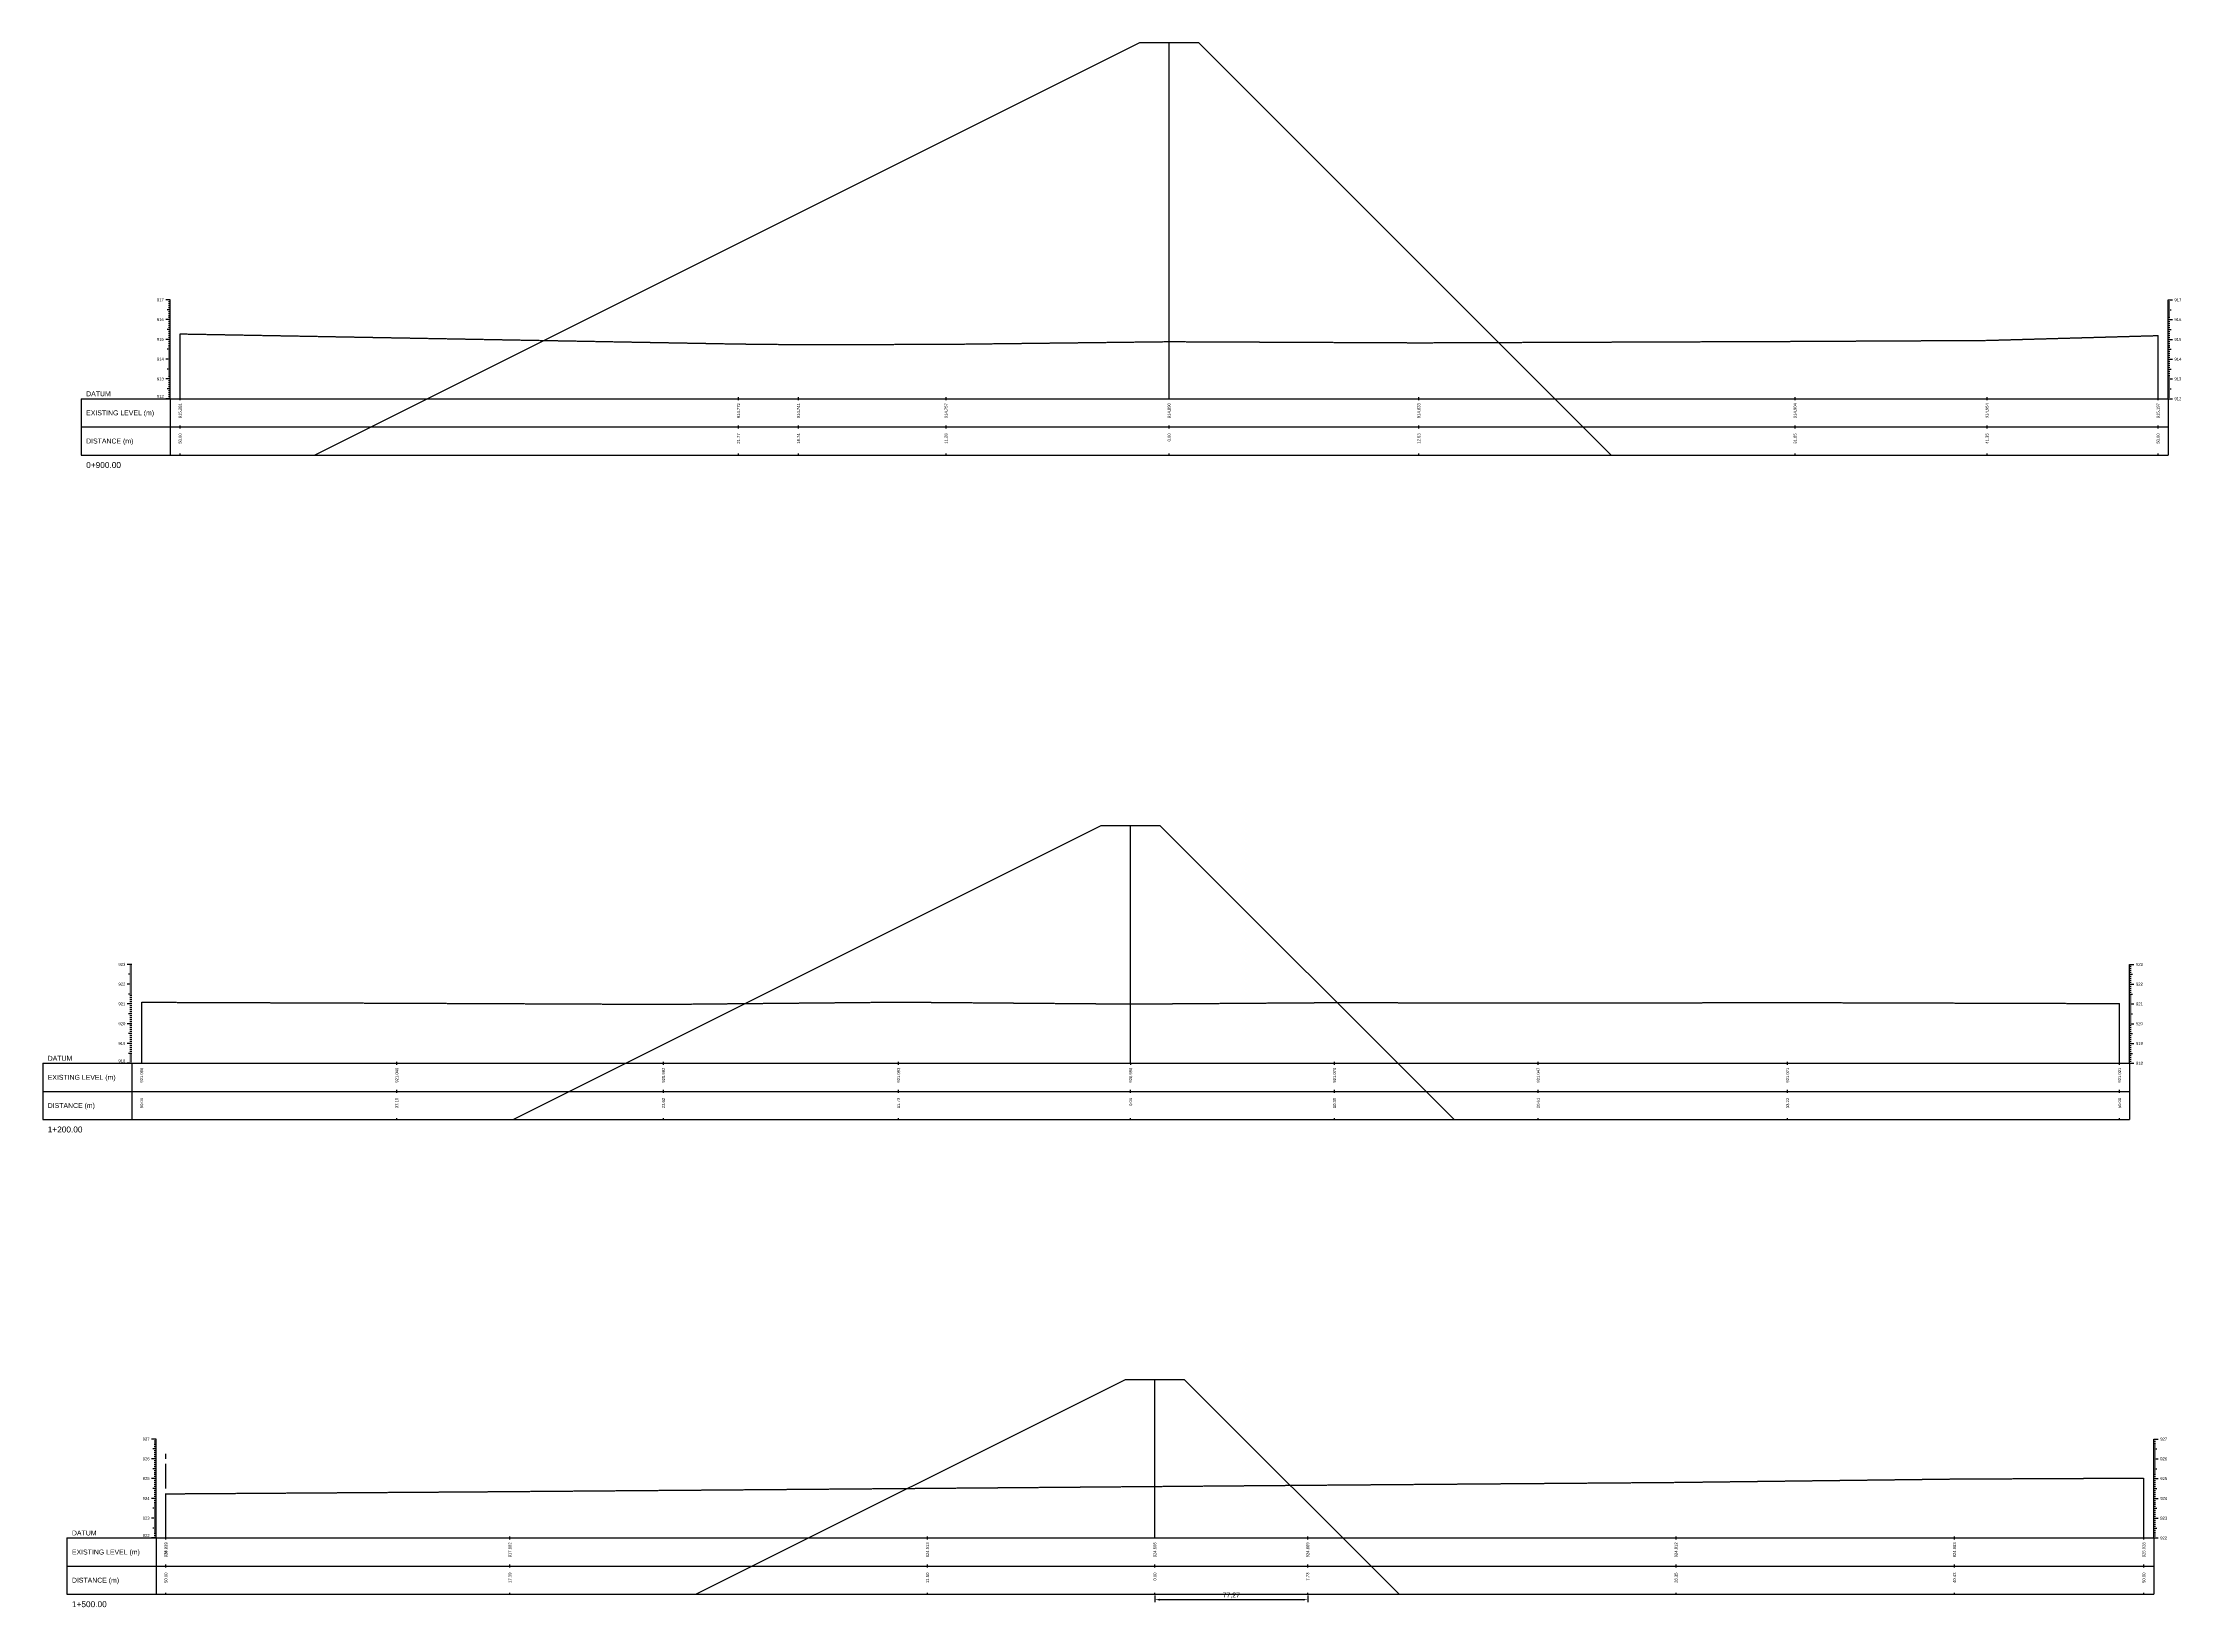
# Model space of a CAD drawing. Header units: millimetres. Extents: x 824502 to 1498685, y 1474633 to 1481826.
# Drawn here: x 1481420 to 1482501, y 1478192 to 1478983 of the extents above; entities that cross this region are included whole.
import ezdxf
from ezdxf.enums import TextEntityAlignment as Align

# ---------------------------------------------------------------- set-up
doc = ezdxf.new("R2010")
doc.units = ezdxf.units.MM
doc.linetypes.add('CENTER', pattern=[2, 1.25, -0.25, 0.25, -0.25])
doc.linetypes.add('HIDDEN', pattern=[0.375, 0.25, -0.125])
for name, color, linetype in [('CL', 6, 'CENTER'), ('CS_Drawing', 7, 'Continuous'), ('GL', 3, 'HIDDEN')]:
    doc.layers.add(name, color=color, linetype=linetype)
doc.styles.get("Standard").update_dxf_attribs({"font": 'arial.ttf'})
doc.dimstyles.new('ISO-25', dxfattribs={"dimtxt": 2.5, "dimasz": 2.5, "dimexe": 1.25, "dimexo": 0.625, "dimtad": 1, "dimtxsty": 'Standard', "dimcen": 2.5, "dimadec": 0, "dimazin": 0, "dimtfac": 1, "dimtmove": 0, "dimatfit": 3, "dimfxl": 1, "dimarcsym": 0})

# ---------------------------------------------------------------- blocks, each defined once
blk = doc.blocks.new('*D2')
at = {"color": 0, "lineweight": -2, "transparency": 16777216}
for p, q in [((1481982.6, 1478198), (1481982.6, 1478194.6)), ((1481985.1, 1478195.9), (1482057.4, 1478195.9)), ((1482059.9, 1478198), (1482059.9, 1478194.6))]:
    blk.add_line(p, q, dxfattribs=at)
at = {"color": 0, "transparency": 16777216}
for points in [[(1481985.1, 1478196.3), (1481985.1, 1478195.4), (1481982.6, 1478195.9)], [(1482057.4, 1478196.3), (1482057.4, 1478195.4), (1482059.9, 1478195.9)]]:
    blk.add_solid(points, dxfattribs=at)
at = {"layer": 'Defpoints', "color": 0, "transparency": 16777216}
for p in [(1481982.6, 1478198.6), (1482059.9, 1478198.6), (1482059.9, 1478195.9)]:
    blk.add_point(p, dxfattribs=at)
at = {"color": 0, "transparency": 16777216, "insert": (1482021.2, 1478198), "char_height": 2.5, "attachment_point": 5}
blk.add_mtext('77,27', dxfattribs=at)

msp = doc.modelspace()

# ---------------------------------------------------------------- linework, layer by layer
at = {"color": 0}
for p, q in [((1481974.787, 1478983.106), (1481557.877, 1478774.606)), ((1482004.787, 1478983.106), (1481974.787, 1478983.106)), ((1481989.787, 1478803.106), (1481989.787, 1478983.106)), ((1482004.787, 1478983.106), (1482213.287, 1478774.606)), ((1481955.34, 1478587.113), (1481658.404, 1478438.613)), ((1481985.34, 1478587.113), (1481955.34, 1478587.113)), ((1481970.34, 1478467.113), (1481970.34, 1478587.113)), ((1481985.34, 1478587.113), (1482133.84, 1478438.613)), ((1481970.34, 1478467.113), (1481970.34, 1478466.363)), ((1481967.587, 1478307.089), (1481750.633, 1478198.589)), ((1481997.587, 1478307.089), (1481967.587, 1478307.089)), ((1481982.587, 1478227.089), (1481982.587, 1478307.089)), ((1481997.587, 1478307.089), (1482106.087, 1478198.589))]:
    msp.add_line(p, q, dxfattribs=at)
at = {"layer": 'CL', "ltscale": 10}
msp.add_line((1481482.587, 1478232.089), (1481482.587, 1478272.089), dxfattribs=at)
at = {"layer": 'CS_Drawing'}
for p, q in [((1481484.787, 1478853.106), (1481482.537, 1478853.106)), ((1481484.787, 1478853.106), (1481483.212, 1478853.106)), ((1481484.787, 1478848.106), (1481483.212, 1478848.106)), ((1481484.787, 1478853.106), (1481483.887, 1478853.106)), ((1481484.787, 1478852.106), (1481483.887, 1478852.106)), ((1481484.787, 1478851.106), (1481483.887, 1478851.106)), ((1481484.787, 1478850.106), (1481483.887, 1478850.106)), ((1481484.787, 1478849.106), (1481483.887, 1478849.106)), ((1481484.787, 1478848.106), (1481483.887, 1478848.106)), ((1481484.787, 1478847.106), (1481483.887, 1478847.106)), ((1481484.787, 1478803.106), (1481484.787, 1478853.106)), ((1482494.787, 1478853.106), (1482497.037, 1478853.106)), ((1482494.787, 1478853.106), (1482496.362, 1478853.106)), ((1482494.787, 1478853.106), (1482495.687, 1478853.106)), ((1482494.787, 1478803.106), (1482494.787, 1478853.106)), ((1482494.787, 1478852.106), (1482495.687, 1478852.106)), ((1482494.787, 1478851.106), (1482495.687, 1478851.106)), ((1482494.787, 1478850.106), (1482495.687, 1478850.106)), ((1482494.787, 1478849.106), (1482495.687, 1478849.106)), ((1482494.787, 1478848.106), (1482496.362, 1478848.106)), ((1482494.787, 1478848.106), (1482495.687, 1478848.106)), ((1482494.787, 1478847.106), (1482495.687, 1478847.106)), ((1481484.787, 1478843.106), (1481482.537, 1478843.106)), ((1481484.787, 1478843.106), (1481483.212, 1478843.106)), ((1481484.787, 1478838.106), (1481483.212, 1478838.106)), ((1481484.787, 1478846.106), (1481483.887, 1478846.106)), ((1481484.787, 1478845.106), (1481483.887, 1478845.106)), ((1481484.787, 1478844.106), (1481483.887, 1478844.106)), ((1481484.787, 1478843.106), (1481483.887, 1478843.106)), ((1481484.787, 1478842.106), (1481483.887, 1478842.106)), ((1481484.787, 1478841.106), (1481483.887, 1478841.106)), ((1481484.787, 1478840.106), (1481483.887, 1478840.106)), ((1481484.787, 1478839.106), (1481483.887, 1478839.106)), ((1481484.787, 1478838.106), (1481483.887, 1478838.106)), ((1481484.787, 1478837.106), (1481483.887, 1478837.106)), ((1482494.787, 1478846.106), (1482495.687, 1478846.106)), ((1482494.787, 1478845.106), (1482495.687, 1478845.106)), ((1482494.787, 1478844.106), (1482495.687, 1478844.106)), ((1482494.787, 1478843.106), (1482497.037, 1478843.106)), ((1482494.787, 1478843.106), (1482496.362, 1478843.106)), ((1482494.787, 1478843.106), (1482495.687, 1478843.106)), ((1482494.787, 1478842.106), (1482495.687, 1478842.106)), ((1482494.787, 1478841.106), (1482495.687, 1478841.106)), ((1482494.787, 1478840.106), (1482495.687, 1478840.106)), ((1482494.787, 1478839.106), (1482495.687, 1478839.106)), ((1482494.787, 1478838.106), (1482496.362, 1478838.106)), ((1482494.787, 1478838.106), (1482495.687, 1478838.106)), ((1482494.787, 1478837.106), (1482495.687, 1478837.106)), ((1481484.787, 1478833.106), (1481482.537, 1478833.106)), ((1481484.787, 1478833.106), (1481483.212, 1478833.106)), ((1481484.787, 1478828.106), (1481483.212, 1478828.106)), ((1481484.787, 1478836.106), (1481483.887, 1478836.106)), ((1481484.787, 1478835.106), (1481483.887, 1478835.106)), ((1481484.787, 1478834.106), (1481483.887, 1478834.106)), ((1481484.787, 1478833.106), (1481483.887, 1478833.106)), ((1481484.787, 1478832.106), (1481483.887, 1478832.106)), ((1481484.787, 1478831.106), (1481483.887, 1478831.106)), ((1481484.787, 1478830.106), (1481483.887, 1478830.106)), ((1481484.787, 1478829.106), (1481483.887, 1478829.106)), ((1481484.787, 1478828.106), (1481483.887, 1478828.106)), ((1481484.787, 1478827.106), (1481483.887, 1478827.106)), ((1481484.787, 1478826.106), (1481483.887, 1478826.106)), ((1481489.787, 1478803.106), (1481489.787, 1478835.916)), ((1482489.787, 1478803.106), (1482489.787, 1478835.076)), ((1482494.787, 1478836.106), (1482495.687, 1478836.106)), ((1482494.787, 1478835.106), (1482495.687, 1478835.106)), ((1482494.787, 1478834.106), (1482495.687, 1478834.106)), ((1482494.787, 1478833.106), (1482497.037, 1478833.106)), ((1482494.787, 1478833.106), (1482496.362, 1478833.106)), ((1482494.787, 1478833.106), (1482495.687, 1478833.106)), ((1482494.787, 1478832.106), (1482495.687, 1478832.106)), ((1482494.787, 1478831.106), (1482495.687, 1478831.106)), ((1482494.787, 1478830.106), (1482495.687, 1478830.106)), ((1482494.787, 1478829.106), (1482495.687, 1478829.106)), ((1482494.787, 1478828.106), (1482496.362, 1478828.106)), ((1482494.787, 1478828.106), (1482495.687, 1478828.106)), ((1482494.787, 1478827.106), (1482495.687, 1478827.106)), ((1482494.787, 1478826.106), (1482495.687, 1478826.106)), ((1481484.787, 1478823.106), (1481482.537, 1478823.106)), ((1481484.787, 1478823.106), (1481483.212, 1478823.106)), ((1481484.787, 1478818.106), (1481483.212, 1478818.106)), ((1481484.787, 1478825.106), (1481483.887, 1478825.106)), ((1481484.787, 1478824.106), (1481483.887, 1478824.106)), ((1481484.787, 1478823.106), (1481483.887, 1478823.106)), ((1481484.787, 1478822.106), (1481483.887, 1478822.106)), ((1481484.787, 1478821.106), (1481483.887, 1478821.106)), ((1481484.787, 1478820.106), (1481483.887, 1478820.106)), ((1481484.787, 1478819.106), (1481483.887, 1478819.106)), ((1481484.787, 1478818.106), (1481483.887, 1478818.106)), ((1481484.787, 1478817.106), (1481483.887, 1478817.106)), ((1481484.787, 1478816.106), (1481483.887, 1478816.106)), ((1481484.787, 1478815.106), (1481483.887, 1478815.106)), ((1482494.787, 1478825.106), (1482495.687, 1478825.106)), ((1482494.787, 1478824.106), (1482495.687, 1478824.106)), ((1482494.787, 1478823.106), (1482497.037, 1478823.106)), ((1482494.787, 1478823.106), (1482496.362, 1478823.106)), ((1482494.787, 1478823.106), (1482495.687, 1478823.106)), ((1482494.787, 1478822.106), (1482495.687, 1478822.106)), ((1482494.787, 1478821.106), (1482495.687, 1478821.106)), ((1482494.787, 1478820.106), (1482495.687, 1478820.106)), ((1482494.787, 1478819.106), (1482495.687, 1478819.106)), ((1482494.787, 1478818.106), (1482496.362, 1478818.106)), ((1482494.787, 1478818.106), (1482495.687, 1478818.106)), ((1482494.787, 1478817.106), (1482495.687, 1478817.106)), ((1482494.787, 1478816.106), (1482495.687, 1478816.106)), ((1482494.787, 1478815.106), (1482495.687, 1478815.106)), ((1481484.787, 1478813.106), (1481482.537, 1478813.106)), ((1481484.787, 1478813.106), (1481483.212, 1478813.106)), ((1481484.787, 1478808.106), (1481483.212, 1478808.106)), ((1481484.787, 1478814.106), (1481483.887, 1478814.106)), ((1481484.787, 1478813.106), (1481483.887, 1478813.106)), ((1481484.787, 1478812.106), (1481483.887, 1478812.106)), ((1481484.787, 1478811.106), (1481483.887, 1478811.106)), ((1481484.787, 1478810.106), (1481483.887, 1478810.106)), ((1481484.787, 1478809.106), (1481483.887, 1478809.106)), ((1481484.787, 1478808.106), (1481483.887, 1478808.106)), ((1481484.787, 1478807.106), (1481483.887, 1478807.106)), ((1481484.787, 1478806.106), (1481483.887, 1478806.106)), ((1481484.787, 1478805.106), (1481483.887, 1478805.106)), ((1481484.787, 1478804.106), (1481483.887, 1478804.106)), ((1481489.787, 1478802.356), (1481489.787, 1478803.856)), ((1481772.119, 1478802.356), (1481772.119, 1478803.856)), ((1481802.373, 1478802.356), (1481802.373, 1478803.856)), ((1481877.01, 1478802.356), (1481877.01, 1478803.856)), ((1482116.059, 1478802.356), (1482116.059, 1478803.856)), ((1482306.244, 1478802.356), (1482306.244, 1478803.856)), ((1482403.285, 1478802.356), (1482403.285, 1478803.856)), ((1482489.787, 1478802.356), (1482489.787, 1478803.856)), ((1482494.787, 1478814.106), (1482495.687, 1478814.106)), ((1482494.787, 1478813.106), (1482497.037, 1478813.106)), ((1482494.787, 1478813.106), (1482496.362, 1478813.106)), ((1482494.787, 1478813.106), (1482495.687, 1478813.106)), ((1482494.787, 1478812.106), (1482495.687, 1478812.106)), ((1482494.787, 1478811.106), (1482495.687, 1478811.106)), ((1482494.787, 1478810.106), (1482495.687, 1478810.106)), ((1482494.787, 1478809.106), (1482495.687, 1478809.106)), ((1482494.787, 1478808.106), (1482496.362, 1478808.106)), ((1482494.787, 1478808.106), (1482495.687, 1478808.106)), ((1482494.787, 1478807.106), (1482495.687, 1478807.106)), ((1482494.787, 1478806.106), (1482495.687, 1478806.106)), ((1482494.787, 1478805.106), (1482495.687, 1478805.106)), ((1482494.787, 1478804.106), (1482495.687, 1478804.106)), ((1481439.787, 1478803.106), (1481484.787, 1478803.106)), ((1481439.787, 1478803.106), (1481439.787, 1478774.606)), ((1481484.787, 1478803.106), (1481482.537, 1478803.106)), ((1481484.787, 1478803.106), (1481483.212, 1478803.106)), ((1481484.787, 1478803.106), (1481483.887, 1478803.106)), ((1481484.787, 1478803.106), (1482494.787, 1478803.106)), ((1481484.787, 1478803.106), (1481484.787, 1478774.606)), ((1482494.787, 1478803.106), (1482497.037, 1478803.106)), ((1482494.787, 1478803.106), (1482496.362, 1478803.106)), ((1482494.787, 1478803.106), (1482495.687, 1478803.106)), ((1482494.787, 1478803.106), (1482494.787, 1478774.606)), ((1481439.787, 1478788.856), (1481484.787, 1478788.856)), ((1481484.787, 1478788.856), (1482494.787, 1478788.856)), ((1481484.787, 1478788.856), (1482494.787, 1478788.856)), ((1481489.787, 1478788.106), (1481489.787, 1478789.606)), ((1481772.119, 1478788.106), (1481772.119, 1478789.606)), ((1481802.373, 1478788.106), (1481802.373, 1478789.606)), ((1481877.01, 1478788.106), (1481877.01, 1478789.606)), ((1481989.785, 1478788.106), (1481989.785, 1478789.606)), ((1482116.059, 1478788.106), (1482116.059, 1478789.606)), ((1482306.244, 1478788.106), (1482306.244, 1478789.606)), ((1482403.285, 1478788.106), (1482403.285, 1478789.606)), ((1482489.787, 1478788.106), (1482489.787, 1478789.606)), ((1481439.787, 1478774.606), (1481484.787, 1478774.606)), ((1481484.787, 1478774.606), (1482494.787, 1478774.606)), ((1481489.787, 1478774.606), (1481489.787, 1478775.356)), ((1481772.119, 1478774.606), (1481772.119, 1478775.356)), ((1481802.373, 1478774.606), (1481802.373, 1478775.356)), ((1481877.01, 1478774.606), (1481877.01, 1478775.356)), ((1481989.785, 1478774.606), (1481989.785, 1478775.356)), ((1482116.059, 1478774.606), (1482116.059, 1478775.356)), ((1482306.244, 1478774.606), (1482306.244, 1478775.356)), ((1482403.285, 1478774.606), (1482403.285, 1478775.356)), ((1482489.787, 1478774.606), (1482489.787, 1478775.356)), ((1481465.34, 1478517.113), (1481463.09, 1478517.113)), ((1481465.34, 1478517.113), (1481463.765, 1478517.113)), ((1481465.34, 1478512.113), (1481463.765, 1478512.113)), ((1481465.34, 1478517.113), (1481464.44, 1478517.113)), ((1481465.34, 1478516.113), (1481464.44, 1478516.113)), ((1481465.34, 1478515.113), (1481464.44, 1478515.113)), ((1481465.34, 1478514.113), (1481464.44, 1478514.113)), ((1481465.34, 1478513.113), (1481464.44, 1478513.113)), ((1481465.34, 1478512.113), (1481464.44, 1478512.113)), ((1482475.34, 1478517.113), (1482477.59, 1478517.113)), ((1482475.34, 1478517.113), (1482476.915, 1478517.113)), ((1482475.34, 1478517.113), (1482476.24, 1478517.113)), ((1482475.34, 1478467.113), (1482475.34, 1478517.113)), ((1482475.34, 1478516.113), (1482476.24, 1478516.113)), ((1482475.34, 1478515.113), (1482476.24, 1478515.113)), ((1482475.34, 1478514.113), (1482476.24, 1478514.113)), ((1482475.34, 1478513.113), (1482476.24, 1478513.113)), ((1482475.34, 1478512.113), (1482476.915, 1478512.113)), ((1482475.34, 1478512.113), (1482476.24, 1478512.113)), ((1481465.34, 1478507.113), (1481463.09, 1478507.113)), ((1481465.34, 1478507.113), (1481463.765, 1478507.113)), ((1481465.34, 1478502.113), (1481463.765, 1478502.113)), ((1481465.34, 1478511.113), (1481464.44, 1478511.113)), ((1481465.34, 1478510.113), (1481464.44, 1478510.113)), ((1481465.34, 1478509.113), (1481464.44, 1478509.113)), ((1481465.34, 1478508.113), (1481464.44, 1478508.113)), ((1481465.34, 1478507.113), (1481464.44, 1478507.113)), ((1481465.34, 1478506.113), (1481464.44, 1478506.113)), ((1481465.34, 1478505.113), (1481464.44, 1478505.113)), ((1481465.34, 1478504.113), (1481464.44, 1478504.113)), ((1481465.34, 1478503.113), (1481464.44, 1478503.113)), ((1481465.34, 1478502.113), (1481464.44, 1478502.113)), ((1481465.34, 1478501.113), (1481464.44, 1478501.113)), ((1482475.34, 1478511.113), (1482476.24, 1478511.113)), ((1482475.34, 1478510.113), (1482476.24, 1478510.113)), ((1482475.34, 1478509.113), (1482476.24, 1478509.113)), ((1482475.34, 1478508.113), (1482476.24, 1478508.113)), ((1482475.34, 1478507.113), (1482477.59, 1478507.113)), ((1482475.34, 1478507.113), (1482476.915, 1478507.113)), ((1482475.34, 1478507.113), (1482476.24, 1478507.113)), ((1482475.34, 1478506.113), (1482476.24, 1478506.113)), ((1482475.34, 1478505.113), (1482476.24, 1478505.113)), ((1482475.34, 1478504.113), (1482476.24, 1478504.113)), ((1482475.34, 1478503.113), (1482476.24, 1478503.113)), ((1482475.34, 1478502.113), (1482476.915, 1478502.113)), ((1482475.34, 1478502.113), (1482476.24, 1478502.113)), ((1482475.34, 1478501.113), (1482476.24, 1478501.113)), ((1481465.34, 1478497.113), (1481463.09, 1478497.113)), ((1481465.34, 1478497.113), (1481463.765, 1478497.113)), ((1481465.34, 1478492.113), (1481463.765, 1478492.113)), ((1481465.34, 1478500.113), (1481464.44, 1478500.113)), ((1481465.34, 1478499.113), (1481464.44, 1478499.113)), ((1481465.34, 1478498.113), (1481464.44, 1478498.113)), ((1481465.34, 1478497.113), (1481464.44, 1478497.113)), ((1481465.34, 1478496.113), (1481464.44, 1478496.113)), ((1481465.34, 1478495.113), (1481464.44, 1478495.113)), ((1481465.34, 1478494.113), (1481464.44, 1478494.113)), ((1481465.34, 1478493.113), (1481464.44, 1478493.113)), ((1481465.34, 1478492.113), (1481464.44, 1478492.113)), ((1481465.34, 1478491.113), (1481464.44, 1478491.113)), ((1481470.34, 1478467.113), (1481470.34, 1478497.973)), ((1482470.34, 1478467.113), (1482470.34, 1478497.323)), ((1482475.34, 1478500.113), (1482476.24, 1478500.113)), ((1482475.34, 1478499.113), (1482476.24, 1478499.113)), ((1482475.34, 1478498.113), (1482476.24, 1478498.113)), ((1482475.34, 1478497.113), (1482477.59, 1478497.113)), ((1482475.34, 1478497.113), (1482476.915, 1478497.113)), ((1482475.34, 1478497.113), (1482476.24, 1478497.113)), ((1482475.34, 1478496.113), (1482476.24, 1478496.113)), ((1482475.34, 1478495.113), (1482476.24, 1478495.113)), ((1482475.34, 1478494.113), (1482476.24, 1478494.113)), ((1482475.34, 1478493.113), (1482476.24, 1478493.113)), ((1482475.34, 1478492.113), (1482476.915, 1478492.113)), ((1482475.34, 1478492.113), (1482476.24, 1478492.113)), ((1482475.34, 1478491.113), (1482476.24, 1478491.113)), ((1481465.34, 1478487.113), (1481463.09, 1478487.113)), ((1481465.34, 1478487.113), (1481463.765, 1478487.113)), ((1481465.34, 1478482.113), (1481463.765, 1478482.113)), ((1481465.34, 1478490.113), (1481464.44, 1478490.113)), ((1481465.34, 1478489.113), (1481464.44, 1478489.113)), ((1481465.34, 1478488.113), (1481464.44, 1478488.113)), ((1481465.34, 1478487.113), (1481464.44, 1478487.113)), ((1481465.34, 1478486.113), (1481464.44, 1478486.113)), ((1481465.34, 1478485.113), (1481464.44, 1478485.113)), ((1481465.34, 1478484.113), (1481464.44, 1478484.113)), ((1481465.34, 1478483.113), (1481464.44, 1478483.113)), ((1481465.34, 1478482.113), (1481464.44, 1478482.113)), ((1481465.34, 1478481.113), (1481464.44, 1478481.113)), ((1481465.34, 1478480.113), (1481464.44, 1478480.113)), ((1482475.34, 1478490.113), (1482476.24, 1478490.113)), ((1482475.34, 1478489.113), (1482476.24, 1478489.113)), ((1482475.34, 1478488.113), (1482476.24, 1478488.113)), ((1482475.34, 1478487.113), (1482477.59, 1478487.113)), ((1482475.34, 1478487.113), (1482476.915, 1478487.113)), ((1482475.34, 1478487.113), (1482476.24, 1478487.113)), ((1482475.34, 1478486.113), (1482476.24, 1478486.113)), ((1482475.34, 1478485.113), (1482476.24, 1478485.113)), ((1482475.34, 1478484.113), (1482476.24, 1478484.113)), ((1482475.34, 1478483.113), (1482476.24, 1478483.113)), ((1482475.34, 1478482.113), (1482476.915, 1478482.113)), ((1482475.34, 1478482.113), (1482476.24, 1478482.113)), ((1482475.34, 1478481.113), (1482476.24, 1478481.113)), ((1482475.34, 1478480.113), (1482476.24, 1478480.113)), ((1481465.34, 1478477.113), (1481463.09, 1478477.113)), ((1481465.34, 1478477.113), (1481463.765, 1478477.113)), ((1481465.34, 1478472.113), (1481463.765, 1478472.113)), ((1481465.34, 1478479.113), (1481464.44, 1478479.113)), ((1481465.34, 1478478.113), (1481464.44, 1478478.113)), ((1481465.34, 1478477.113), (1481464.44, 1478477.113)), ((1481465.34, 1478476.113), (1481464.44, 1478476.113)), ((1481465.34, 1478475.113), (1481464.44, 1478475.113)), ((1481465.34, 1478474.113), (1481464.44, 1478474.113)), ((1481465.34, 1478473.113), (1481464.44, 1478473.113)), ((1481465.34, 1478472.113), (1481464.44, 1478472.113)), ((1481465.34, 1478471.113), (1481464.44, 1478471.113)), ((1481465.34, 1478470.113), (1481464.44, 1478470.113)), ((1481465.34, 1478469.113), (1481464.44, 1478469.113)), ((1482475.34, 1478479.113), (1482476.24, 1478479.113)), ((1482475.34, 1478478.113), (1482476.24, 1478478.113)), ((1482475.34, 1478477.113), (1482477.59, 1478477.113)), ((1482475.34, 1478477.113), (1482476.915, 1478477.113)), ((1482475.34, 1478477.113), (1482476.24, 1478477.113)), ((1482475.34, 1478476.113), (1482476.24, 1478476.113)), ((1482475.34, 1478475.113), (1482476.24, 1478475.113)), ((1482475.34, 1478474.113), (1482476.24, 1478474.113)), ((1482475.34, 1478473.113), (1482476.24, 1478473.113)), ((1482475.34, 1478472.113), (1482476.915, 1478472.113)), ((1482475.34, 1478472.113), (1482476.24, 1478472.113)), ((1482475.34, 1478471.113), (1482476.24, 1478471.113)), ((1482475.34, 1478470.113), (1482476.24, 1478470.113)), ((1482475.34, 1478469.113), (1482476.24, 1478469.113)), ((1481420.34, 1478467.113), (1481465.34, 1478467.113)), ((1481420.34, 1478467.113), (1481420.34, 1478438.613)), ((1481465.34, 1478467.113), (1481463.09, 1478467.113)), ((1481465.34, 1478467.113), (1481463.765, 1478467.113)), ((1481465.34, 1478468.113), (1481464.44, 1478468.113)), ((1481465.34, 1478467.113), (1481464.44, 1478467.113)), ((1481465.34, 1478467.113), (1482475.34, 1478467.113)), ((1481465.34, 1478467.113), (1481465.34, 1478438.613)), ((1481599.307, 1478466.363), (1481599.307, 1478467.863)), ((1481734.139, 1478466.363), (1481734.139, 1478467.863)), ((1481853.046, 1478466.363), (1481853.046, 1478467.863)), ((1482073.355, 1478466.363), (1482073.355, 1478467.863)), ((1482176.436, 1478466.363), (1482176.436, 1478467.863)), ((1482302.499, 1478466.363), (1482302.499, 1478467.863)), ((1482470.34, 1478466.363), (1482470.34, 1478467.863)), ((1482475.34, 1478468.113), (1482476.24, 1478468.113)), ((1482475.34, 1478467.113), (1482477.59, 1478467.113)), ((1482475.34, 1478467.113), (1482476.915, 1478467.113)), ((1482475.34, 1478467.113), (1482476.24, 1478467.113)), ((1482475.34, 1478467.113), (1482475.34, 1478438.613)), ((1481420.34, 1478452.863), (1481465.34, 1478452.863)), ((1481465.34, 1478452.863), (1482475.34, 1478452.863)), ((1481465.34, 1478452.863), (1482475.34, 1478452.863)), ((1481599.307, 1478452.113), (1481599.307, 1478453.613)), ((1481734.139, 1478452.113), (1481734.139, 1478453.613)), ((1481853.046, 1478452.113), (1481853.046, 1478453.613)), ((1481970.34, 1478452.113), (1481970.34, 1478453.613)), ((1482073.355, 1478452.113), (1482073.355, 1478453.613)), ((1482176.436, 1478452.113), (1482176.436, 1478453.613)), ((1482302.499, 1478452.113), (1482302.499, 1478453.613)), ((1482470.34, 1478452.113), (1482470.34, 1478453.613)), ((1481420.34, 1478438.613), (1481465.34, 1478438.613)), ((1481465.34, 1478438.613), (1482475.34, 1478438.613)), ((1481599.307, 1478438.613), (1481599.307, 1478439.363)), ((1481734.139, 1478438.613), (1481734.139, 1478439.363)), ((1481853.046, 1478438.613), (1481853.046, 1478439.363)), ((1481970.34, 1478438.613), (1481970.34, 1478439.363)), ((1482073.355, 1478438.613), (1482073.355, 1478439.363)), ((1482176.436, 1478438.613), (1482176.436, 1478439.363)), ((1482302.499, 1478438.613), (1482302.499, 1478439.363)), ((1482470.34, 1478438.613), (1482470.34, 1478439.363)), ((1481477.587, 1478277.089), (1481475.337, 1478277.089)), ((1481477.587, 1478277.089), (1481476.012, 1478277.089)), ((1481477.587, 1478277.089), (1481476.687, 1478277.089)), ((1481477.587, 1478276.089), (1481476.687, 1478276.089)), ((1481477.587, 1478275.089), (1481476.687, 1478275.089)), ((1481477.587, 1478274.089), (1481476.687, 1478274.089)), ((1481477.587, 1478227.089), (1481477.587, 1478277.089)), ((1482487.587, 1478277.089), (1482489.837, 1478277.089)), ((1482487.587, 1478277.089), (1482489.162, 1478277.089)), ((1482487.587, 1478277.089), (1482488.487, 1478277.089)), ((1482487.587, 1478227.089), (1482487.587, 1478277.089)), ((1482487.587, 1478276.089), (1482488.487, 1478276.089)), ((1482487.587, 1478275.089), (1482488.487, 1478275.089)), ((1482487.587, 1478274.089), (1482488.487, 1478274.089)), ((1481477.587, 1478267.089), (1481475.337, 1478267.089)), ((1481477.587, 1478272.089), (1481476.012, 1478272.089)), ((1481477.587, 1478267.089), (1481476.012, 1478267.089)), ((1481477.587, 1478273.089), (1481476.687, 1478273.089)), ((1481477.587, 1478272.089), (1481476.687, 1478272.089)), ((1481477.587, 1478271.089), (1481476.687, 1478271.089)), ((1481477.587, 1478270.089), (1481476.687, 1478270.089)), ((1481477.587, 1478269.089), (1481476.687, 1478269.089)), ((1481477.587, 1478268.089), (1481476.687, 1478268.089)), ((1481477.587, 1478267.089), (1481476.687, 1478267.089)), ((1481477.587, 1478266.089), (1481476.687, 1478266.089)), ((1481477.587, 1478265.089), (1481476.687, 1478265.089)), ((1481477.587, 1478264.089), (1481476.687, 1478264.089)), ((1482487.587, 1478273.089), (1482488.487, 1478273.089)), ((1482487.587, 1478272.089), (1482489.162, 1478272.089)), ((1482487.587, 1478272.089), (1482488.487, 1478272.089)), ((1482487.587, 1478271.089), (1482488.487, 1478271.089)), ((1482487.587, 1478270.089), (1482488.487, 1478270.089)), ((1482487.587, 1478269.089), (1482488.487, 1478269.089)), ((1482487.587, 1478268.089), (1482488.487, 1478268.089)), ((1482487.587, 1478267.089), (1482489.837, 1478267.089)), ((1482487.587, 1478267.089), (1482489.162, 1478267.089)), ((1482487.587, 1478267.089), (1482488.487, 1478267.089)), ((1482487.587, 1478266.089), (1482488.487, 1478266.089)), ((1482487.587, 1478265.089), (1482488.487, 1478265.089)), ((1482487.587, 1478264.089), (1482488.487, 1478264.089)), ((1481477.587, 1478257.089), (1481475.337, 1478257.089)), ((1481477.587, 1478262.089), (1481476.012, 1478262.089)), ((1481477.587, 1478257.089), (1481476.012, 1478257.089)), ((1481477.587, 1478263.089), (1481476.687, 1478263.089)), ((1481477.587, 1478262.089), (1481476.687, 1478262.089)), ((1481477.587, 1478261.089), (1481476.687, 1478261.089)), ((1481477.587, 1478260.089), (1481476.687, 1478260.089)), ((1481477.587, 1478259.089), (1481476.687, 1478259.089)), ((1481477.587, 1478258.089), (1481476.687, 1478258.089)), ((1481477.587, 1478257.089), (1481476.687, 1478257.089)), ((1481477.587, 1478256.089), (1481476.687, 1478256.089)), ((1481477.587, 1478255.089), (1481476.687, 1478255.089)), ((1481477.587, 1478254.089), (1481476.687, 1478254.089)), ((1481477.587, 1478253.089), (1481476.687, 1478253.089)), ((1482482.587, 1478227.089), (1482482.587, 1478257.369)), ((1482487.587, 1478263.089), (1482488.487, 1478263.089)), ((1482487.587, 1478262.089), (1482489.162, 1478262.089)), ((1482487.587, 1478262.089), (1482488.487, 1478262.089)), ((1482487.587, 1478261.089), (1482488.487, 1478261.089)), ((1482487.587, 1478260.089), (1482488.487, 1478260.089)), ((1482487.587, 1478259.089), (1482488.487, 1478259.089)), ((1482487.587, 1478258.089), (1482488.487, 1478258.089)), ((1482487.587, 1478257.089), (1482489.837, 1478257.089)), ((1482487.587, 1478257.089), (1482489.162, 1478257.089)), ((1482487.587, 1478257.089), (1482488.487, 1478257.089)), ((1482487.587, 1478256.089), (1482488.487, 1478256.089)), ((1482487.587, 1478255.089), (1482488.487, 1478255.089)), ((1482487.587, 1478254.089), (1482488.487, 1478254.089)), ((1482487.587, 1478253.089), (1482488.487, 1478253.089)), ((1481477.587, 1478247.089), (1481475.337, 1478247.089)), ((1481477.587, 1478252.089), (1481476.012, 1478252.089)), ((1481477.587, 1478247.089), (1481476.012, 1478247.089)), ((1481477.587, 1478242.089), (1481476.012, 1478242.089)), ((1481477.587, 1478252.089), (1481476.687, 1478252.089)), ((1481477.587, 1478251.089), (1481476.687, 1478251.089)), ((1481477.587, 1478250.089), (1481476.687, 1478250.089)), ((1481477.587, 1478249.089), (1481476.687, 1478249.089)), ((1481477.587, 1478248.089), (1481476.687, 1478248.089)), ((1481477.587, 1478247.089), (1481476.687, 1478247.089)), ((1481477.587, 1478246.089), (1481476.687, 1478246.089)), ((1481477.587, 1478245.089), (1481476.687, 1478245.089)), ((1481477.587, 1478244.089), (1481476.687, 1478244.089)), ((1481477.587, 1478243.089), (1481476.687, 1478243.089)), ((1481477.587, 1478242.089), (1481476.687, 1478242.089)), ((1481482.587, 1478227.089), (1481482.587, 1478249.409)), ((1482487.587, 1478252.089), (1482489.162, 1478252.089)), ((1482487.587, 1478252.089), (1482488.487, 1478252.089)), ((1482487.587, 1478251.089), (1482488.487, 1478251.089)), ((1482487.587, 1478250.089), (1482488.487, 1478250.089)), ((1482487.587, 1478249.089), (1482488.487, 1478249.089)), ((1482487.587, 1478248.089), (1482488.487, 1478248.089)), ((1482487.587, 1478247.089), (1482489.837, 1478247.089)), ((1482487.587, 1478247.089), (1482489.162, 1478247.089)), ((1482487.587, 1478247.089), (1482488.487, 1478247.089)), ((1482487.587, 1478246.089), (1482488.487, 1478246.089)), ((1482487.587, 1478245.089), (1482488.487, 1478245.089)), ((1482487.587, 1478244.089), (1482488.487, 1478244.089)), ((1482487.587, 1478243.089), (1482488.487, 1478243.089)), ((1482487.587, 1478242.089), (1482489.162, 1478242.089)), ((1482487.587, 1478242.089), (1482488.487, 1478242.089)), ((1481477.587, 1478237.089), (1481475.337, 1478237.089)), ((1481477.587, 1478237.089), (1481476.012, 1478237.089)), ((1481477.587, 1478232.089), (1481476.012, 1478232.089)), ((1481477.587, 1478241.089), (1481476.687, 1478241.089)), ((1481477.587, 1478240.089), (1481476.687, 1478240.089)), ((1481477.587, 1478239.089), (1481476.687, 1478239.089)), ((1481477.587, 1478238.089), (1481476.687, 1478238.089)), ((1481477.587, 1478237.089), (1481476.687, 1478237.089)), ((1481477.587, 1478236.089), (1481476.687, 1478236.089)), ((1481477.587, 1478235.089), (1481476.687, 1478235.089)), ((1481477.587, 1478234.089), (1481476.687, 1478234.089)), ((1481477.587, 1478233.089), (1481476.687, 1478233.089)), ((1481477.587, 1478232.089), (1481476.687, 1478232.089)), ((1481477.587, 1478231.089), (1481476.687, 1478231.089)), ((1482487.587, 1478241.089), (1482488.487, 1478241.089)), ((1482487.587, 1478240.089), (1482488.487, 1478240.089)), ((1482487.587, 1478239.089), (1482488.487, 1478239.089)), ((1482487.587, 1478238.089), (1482488.487, 1478238.089)), ((1482487.587, 1478237.089), (1482489.837, 1478237.089)), ((1482487.587, 1478237.089), (1482489.162, 1478237.089)), ((1482487.587, 1478237.089), (1482488.487, 1478237.089)), ((1482487.587, 1478236.089), (1482488.487, 1478236.089)), ((1482487.587, 1478235.089), (1482488.487, 1478235.089)), ((1482487.587, 1478234.089), (1482488.487, 1478234.089)), ((1482487.587, 1478233.089), (1482488.487, 1478233.089)), ((1482487.587, 1478232.089), (1482489.162, 1478232.089)), ((1482487.587, 1478232.089), (1482488.487, 1478232.089)), ((1482487.587, 1478231.089), (1482488.487, 1478231.089)), ((1481432.587, 1478227.089), (1481477.587, 1478227.089)), ((1481432.587, 1478227.089), (1481432.587, 1478198.589)), ((1481477.587, 1478227.089), (1481475.337, 1478227.089)), ((1481477.587, 1478227.089), (1481476.012, 1478227.089)), ((1481477.587, 1478230.089), (1481476.687, 1478230.089)), ((1481477.587, 1478229.089), (1481476.687, 1478229.089)), ((1481477.587, 1478228.089), (1481476.687, 1478228.089)), ((1481477.587, 1478227.089), (1481476.687, 1478227.089)), ((1481477.587, 1478227.089), (1482487.587, 1478227.089)), ((1481477.587, 1478227.089), (1481477.587, 1478198.589)), ((1481482.587, 1478226.339), (1481482.587, 1478227.839)), ((1481482.587, 1478226.339), (1481482.587, 1478227.839)), ((1481656.519, 1478226.339), (1481656.519, 1478227.839)), ((1481867.636, 1478226.339), (1481867.636, 1478227.839)), ((1482059.86, 1478226.339), (1482059.86, 1478227.839)), ((1482246.085, 1478226.339), (1482246.085, 1478227.839)), ((1482386.883, 1478226.339), (1482386.883, 1478227.839)), ((1482482.587, 1478226.339), (1482482.587, 1478227.839)), ((1482487.587, 1478230.089), (1482488.487, 1478230.089)), ((1482487.587, 1478229.089), (1482488.487, 1478229.089)), ((1482487.587, 1478228.089), (1482488.487, 1478228.089)), ((1482487.587, 1478227.089), (1482489.837, 1478227.089)), ((1482487.587, 1478227.089), (1482489.162, 1478227.089)), ((1482487.587, 1478227.089), (1482488.487, 1478227.089)), ((1482487.587, 1478227.089), (1482487.587, 1478198.589)), ((1481432.587, 1478212.839), (1481477.587, 1478212.839)), ((1481477.587, 1478212.839), (1482487.587, 1478212.839)), ((1481477.587, 1478212.839), (1482487.587, 1478212.839)), ((1481482.587, 1478212.089), (1481482.587, 1478213.589)), ((1481482.587, 1478212.089), (1481482.587, 1478213.589)), ((1481656.519, 1478212.089), (1481656.519, 1478213.589)), ((1481867.636, 1478212.089), (1481867.636, 1478213.589)), ((1481982.587, 1478212.089), (1481982.587, 1478213.589)), ((1481982.587, 1478212.089), (1481982.587, 1478213.589)), ((1482059.86, 1478212.089), (1482059.86, 1478213.589)), ((1482246.085, 1478212.089), (1482246.085, 1478213.589)), ((1482386.883, 1478212.089), (1482386.883, 1478213.589)), ((1482482.587, 1478212.089), (1482482.587, 1478213.589)), ((1481432.587, 1478198.589), (1481477.587, 1478198.589)), ((1481477.587, 1478198.589), (1482487.587, 1478198.589)), ((1481482.587, 1478198.589), (1481482.587, 1478199.339)), ((1481482.587, 1478198.589), (1481482.587, 1478199.339)), ((1481656.519, 1478198.589), (1481656.519, 1478199.339)), ((1481867.636, 1478198.589), (1481867.636, 1478199.339)), ((1481982.587, 1478198.589), (1481982.587, 1478199.339)), ((1481982.587, 1478198.589), (1481982.587, 1478199.339)), ((1482059.86, 1478198.589), (1482059.86, 1478199.339)), ((1482246.085, 1478198.589), (1482246.085, 1478199.339)), ((1482386.883, 1478198.589), (1482386.883, 1478199.339)), ((1482482.587, 1478198.589), (1482482.587, 1478199.339))]:
    msp.add_line(p, q, dxfattribs=at)
at = {"layer": 'GL'}
for points in [[(1481489.787, 1478835.916), (1481772.119, 1478830.826), (1481802.373, 1478830.516), (1481877.01, 1478830.676), (1481989.785, 1478832.006), (1482116.059, 1478831.436), (1482306.244, 1478832.146), (1482403.285, 1478832.646), (1482489.787, 1478835.076)], [(1481470.34, 1478497.973), (1481599.307, 1478497.513), (1481734.139, 1478496.933), (1481853.046, 1478498.043), (1481970.34, 1478497.093), (1481971.307, 1478497.093), (1482073.355, 1478497.813), (1482176.436, 1478497.583), (1482302.499, 1478497.823), (1482470.34, 1478497.323)], [(1481482.587, 1478249.409), (1481640.866, 1478250.449), (1481867.636, 1478252.219), (1481982.587, 1478253.149), (1482059.86, 1478253.779), (1482246.085, 1478255.209), (1482386.883, 1478256.919), (1482482.587, 1478257.369)]]:
    msp.add_lwpolyline(points, dxfattribs=at)

# ---------------------------------------------------------------- texts
at = {"layer": 'CS_Drawing'}
for s, p in [('917', (1481481.537, 1478853.106)), ('916', (1481481.537, 1478843.106)), ('915', (1481481.537, 1478833.106)), ('914', (1481481.537, 1478823.106)), ('913', (1481481.537, 1478813.106)), ('923', (1481462.09, 1478517.113)), ('922', (1481462.09, 1478507.113)), ('921', (1481462.09, 1478497.113)), ('920', (1481462.09, 1478487.113)), ('919', (1481462.09, 1478477.113)), ('927', (1481474.337, 1478277.089)), ('926', (1481474.337, 1478267.089)), ('925', (1481474.337, 1478257.089)), ('924', (1481474.337, 1478247.089)), ('923', (1481474.337, 1478237.089))]:
    msp.add_text(s, height=1.5, dxfattribs=at).set_placement(p, align=Align.MIDDLE_RIGHT)
for s, height, p in [('917', 1.5, (1482498.037, 1478853.106)), ('916', 1.5, (1482498.037, 1478843.106)), ('915', 1.5, (1482498.037, 1478833.106)), ('914', 1.5, (1482498.037, 1478823.106)), ('DATUM', 2.5, (1481442.287, 1478805.606)), ('913', 1.5, (1482498.037, 1478813.106)), ('912', 1.5, (1482498.037, 1478803.106)), ('912', 1.5, (1482498.037, 1478803.106)), ('EXISTING LEVEL (m)', 2.5, (1481442.287, 1478795.981)), ('DISTANCE (m)', 2.5, (1481442.287, 1478781.731)), ('0+900.00', 3, (1481442.287, 1478769.606)), ('923', 1.5, (1482478.59, 1478517.113)), ('922', 1.5, (1482478.59, 1478507.113)), ('921', 1.5, (1482478.59, 1478497.113)), ('920', 1.5, (1482478.59, 1478487.113)), ('DATUM', 2.5, (1481422.84, 1478469.613)), ('919', 1.5, (1482478.59, 1478477.113)), ('EXISTING LEVEL (m)', 2.5, (1481422.84, 1478459.988)), ('918', 1.5, (1482478.59, 1478467.113)), ('918', 1.5, (1482478.59, 1478467.113)), ('DISTANCE (m)', 2.5, (1481422.84, 1478445.738)), ('1+200.00', 3, (1481422.84, 1478433.613)), ('927', 1.5, (1482490.837, 1478277.089)), ('926', 1.5, (1482490.837, 1478267.089)), ('925', 1.5, (1482490.837, 1478257.089)), ('924', 1.5, (1482490.837, 1478247.089)), ('DATUM', 2.5, (1481435.087, 1478229.589)), ('923', 1.5, (1482490.837, 1478237.089)), ('EXISTING LEVEL (m)', 2.5, (1481435.087, 1478219.964)), ('922', 1.5, (1482490.837, 1478227.089)), ('922', 1.5, (1482490.837, 1478227.089)), ('DISTANCE (m)', 2.5, (1481435.087, 1478205.714)), ('1+500.00', 3, (1481435.087, 1478193.589))]:
    msp.add_text(s, height=height, dxfattribs=at).set_placement(p, align=Align.MIDDLE_LEFT)
for s, p in [('912', (1481481.537, 1478803.556)), ('918', (1481462.09, 1478467.563)), ('922', (1481474.337, 1478227.539))]:
    msp.add_text(s, height=1.5, dxfattribs=at).set_placement(p, align=Align.RIGHT)
for s, p in [('915.281', (1481489.787, 1478800.856)), ('914.772', (1481772.119, 1478800.856)), ('914.741', (1481802.373, 1478800.856)), ('914.757', (1481877.01, 1478800.856)), ('914.890', (1481989.785, 1478800.856)), ('914.833', (1482116.059, 1478800.856)), ('914.904', (1482306.244, 1478800.856)), ('914.954', (1482403.285, 1478800.856)), ('915.197', (1482489.787, 1478800.856)), ('50.00', (1481489.787, 1478785.606)), ('21.77', (1481772.119, 1478785.606)), ('18.74', (1481802.373, 1478785.606)), ('11.28', (1481877.01, 1478785.606)), ('0.00', (1481989.785, 1478785.606)), ('12.63', (1482116.059, 1478785.606)), ('31.65', (1482306.244, 1478785.606)), ('41.35', (1482403.285, 1478785.606)), ('50.00', (1482489.787, 1478785.606)), ('921.086', (1481470.34, 1478464.863)), ('921.040', (1481599.307, 1478464.863)), ('920.982', (1481734.139, 1478464.863)), ('921.093', (1481853.046, 1478464.863)), ('920.998', (1481970.34, 1478464.863)), ('921.070', (1482073.355, 1478464.863)), ('921.047', (1482176.436, 1478464.863)), ('921.071', (1482302.499, 1478464.863)), ('921.021', (1482470.34, 1478464.863)), ('50.00', (1481470.34, 1478449.613)), ('37.10', (1481599.307, 1478449.613)), ('23.62', (1481734.139, 1478449.613)), ('11.73', (1481853.046, 1478449.613)), ('0.00', (1481970.34, 1478449.613)), ('10.30', (1482073.355, 1478449.613)), ('20.61', (1482176.436, 1478449.613)), ('33.22', (1482302.499, 1478449.613)), ('50.00', (1482470.34, 1478449.613)), ('918.029', (1481482.587, 1478224.839)), ('924.232', (1481482.587, 1478224.839)), ('917.882', (1481656.519, 1478224.839)), ('924.513', (1481867.636, 1478224.839)), ('924.606', (1481982.587, 1478224.839)), ('924.669', (1482059.86, 1478224.839)), ('924.812', (1482246.085, 1478224.839)), ('924.983', (1482386.883, 1478224.839)), ('925.028', (1482482.587, 1478224.839)), ('0.00', (1481482.587, 1478209.589)), ('50.00', (1481482.587, 1478209.589)), ('17.39', (1481656.519, 1478209.589)), ('11.50', (1481867.636, 1478209.589)), ('0.00', (1481982.587, 1478209.589)), ('7.73', (1482059.86, 1478209.589)), ('26.35', (1482246.085, 1478209.589)), ('40.43', (1482386.883, 1478209.589)), ('50.00', (1482482.587, 1478209.589))]:
    msp.add_text(s, height=1.5, rotation=90, dxfattribs=at).set_placement(p, align=Align.MIDDLE_RIGHT)

# ---------------------------------------------------------------- dimensions: what is measured, and where the dimension line sits
at = {"color": 0}
dim = msp.add_linear_dim(base=(1482059.86, 1478195.865), p1=(1481982.587, 1478198.589), p2=(1482059.86, 1478198.589), dimstyle='ISO-25', dxfattribs=at)
dim.commit()
dim.dimension.update_dxf_attribs({"geometry": '*D2', "text_midpoint": (1482021.223, 1478197.993)})

doc.saveas('drawing.dxf')
